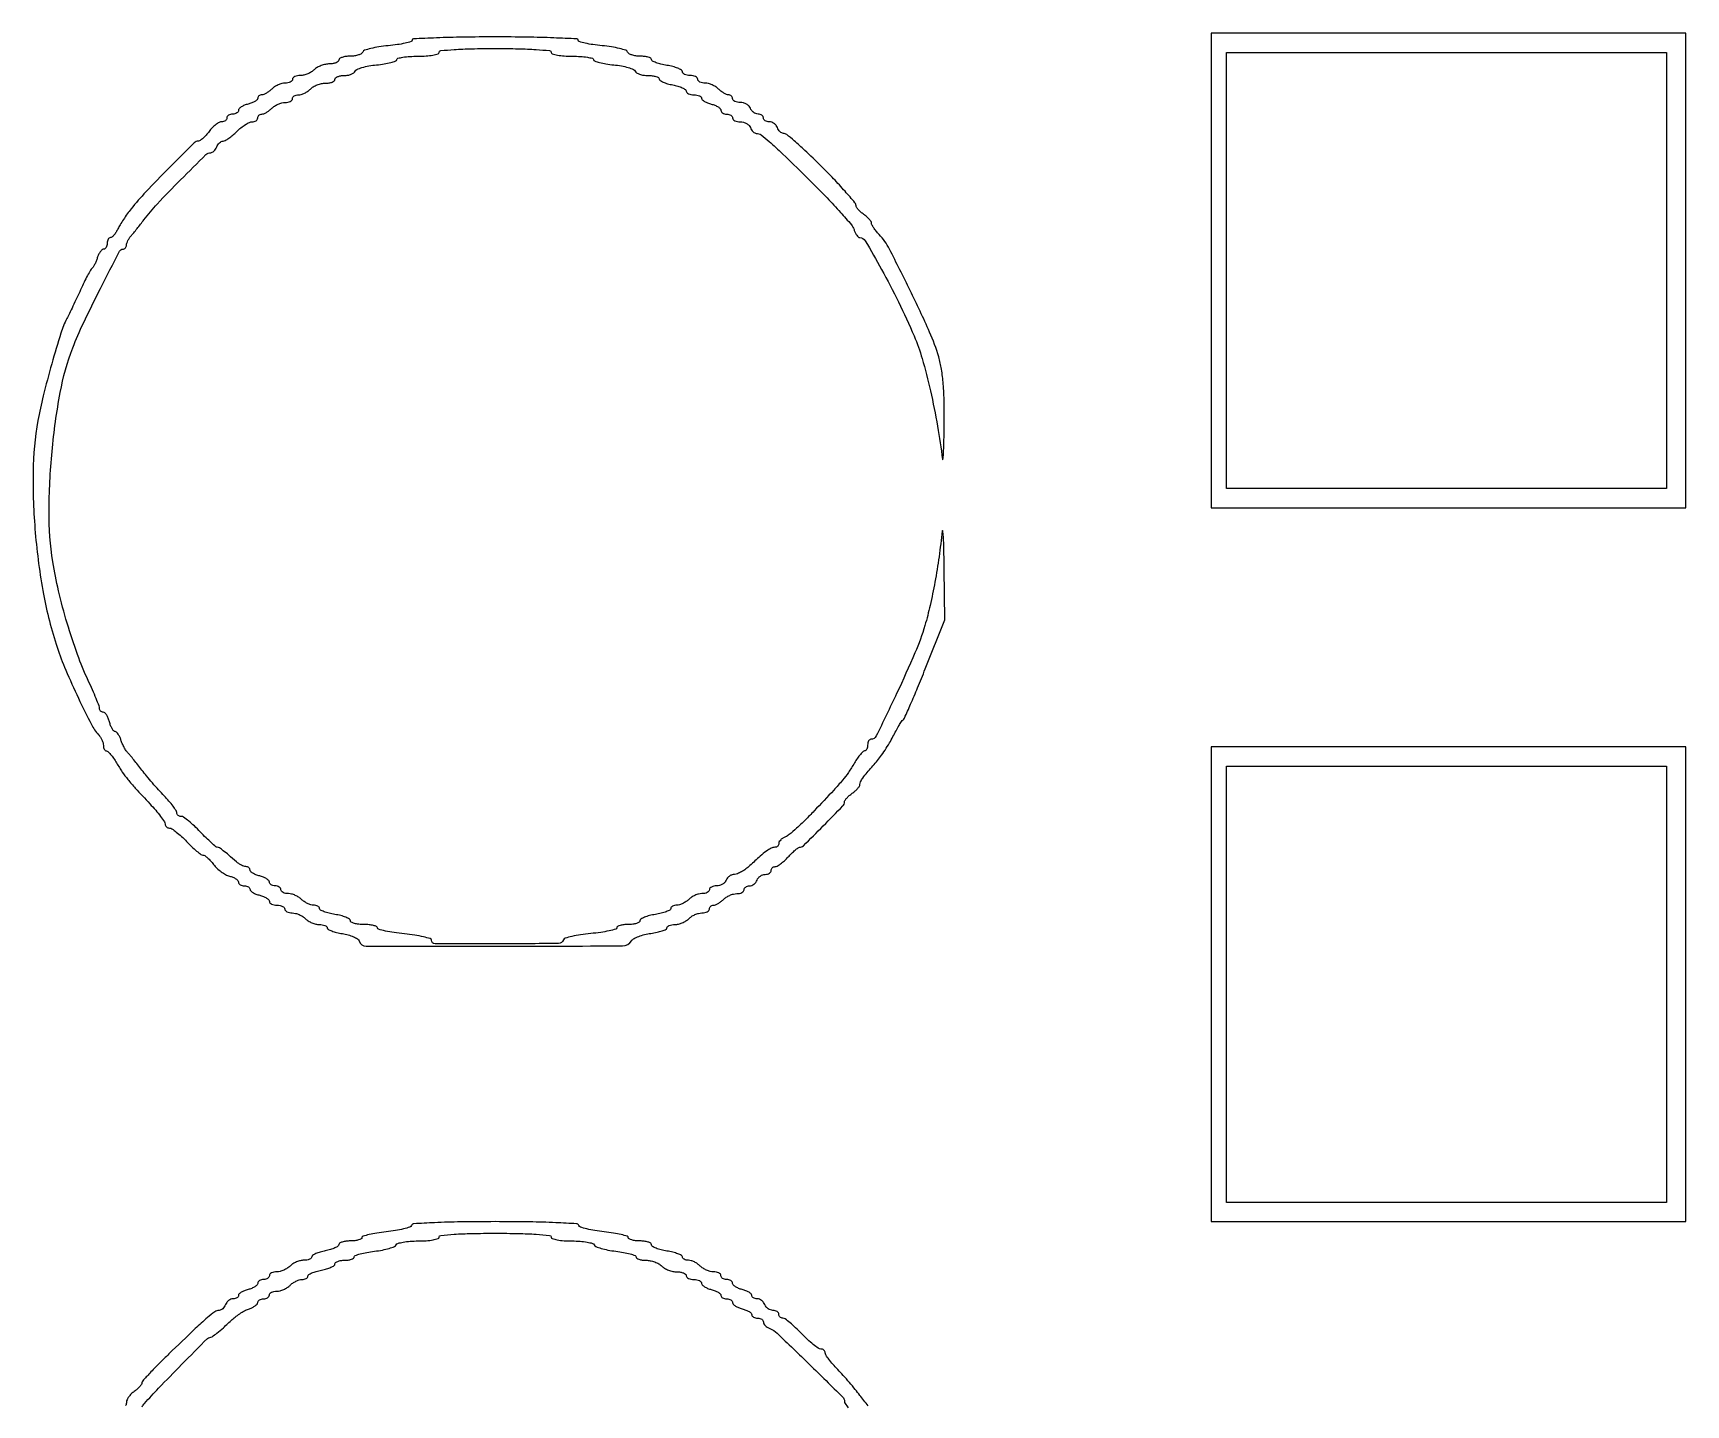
# Model space of a CAD drawing. Extents: x 8 to 208, y 14 to 271.
# Drawn here: x 163.85 to 200.08, y 241.15 to 271.23 of the extents above; entities that cross this region are included whole.
import ezdxf

# ---------------------------------------------------------------- set-up
doc = ezdxf.new("R2010")
doc.units = 0
doc.header["$MEASUREMENT"] = 0

msp = doc.modelspace()

# ---------------------------------------------------------------- linework, layer by layer
msp.add_lwpolyline([(172.161, 271.07015, -0.331854), (172.13799, 271.0393, -0.016001), (172.006296, 271.004672, -0.020801), (171.836236, 270.973106, -0.012875), (171.634348, 270.949545, 0.015518), (171.430367, 270.924646, 0.022877), (171.2535, 270.889117, 0.019598), (171.115415, 270.848935, 0.235906), (171.077398, 270.810895, -0.18331), (171.048859, 270.775914, -0.051756), (170.983517, 270.7467, -0.044796), (170.897031, 270.726679, -0.034502), (170.80035, 270.72, 0.032551), (170.705829, 270.71384, 0.050076), (170.626083, 270.695149, 0.064635), (170.570978, 270.667889, 0.250638), (170.5536, 270.6354, -0.22187), (170.538487, 270.603018, -0.076865), (170.493247, 270.575651, -0.058452), (170.426816, 270.556991, -0.039287), (170.348143, 270.5508, 0.052818), (170.260172, 270.541481, 0.038434), (170.165762, 270.513523, 0.039096), (170.079321, 270.472523, 0.066186), (170.015786, 270.4239, -0.058077), (169.954372, 270.375307, -0.038951), (169.874685, 270.334277, -0.03907), (169.790023, 270.306265, -0.06043), (169.713643, 270.297, 0.04631), (169.646569, 270.290774, 0.06626), (169.589878, 270.272149, 0.086348), (169.551618, 270.244718, 0.196601), (169.5384, 270.2124, -0.185417), (169.525997, 270.180102, -0.090018), (169.490473, 270.152651, -0.069864), (169.437677, 270.134044, -0.049879), (169.375243, 270.1278, 0.064082), (169.303507, 270.118568, 0.039128), (169.222736, 270.090523, 0.038656), (169.145736, 270.049484, 0.054664), (169.085186, 270.0009, -0.032161), (169.029938, 269.952337, -0.032192), (168.968936, 269.911277, -0.03396), (168.911187, 269.882652, -0.098387), (168.867643, 269.874, 0.081813), (168.833023, 269.868297, 0.092138), (168.803626, 269.851843, 0.100672), (168.783971, 269.827341, 0.119417), (168.777, 269.798571, -0.208396), (168.762781, 269.765938, -0.050787), (168.714872, 269.729707, -0.043524), (168.646483, 269.695908, -0.031538), (168.5655, 269.67006, 0.034719), (168.484531, 269.643647, 0.046776), (168.416128, 269.608192, 0.05533), (168.368584, 269.569568, 0.196992), (168.354, 269.533988, -0.150892), (168.344226, 269.502339, -0.098464), (168.316723, 269.475378, -0.081496), (168.275618, 269.457193, -0.063559), (168.2271, 269.451, 0.064853), (168.178586, 269.444681, 0.082425), (168.137477, 269.426149, 0.098894), (168.109977, 269.398663, 0.148195), (168.1002, 269.3664, -0.134931), (168.091332, 269.334139, -0.100401), (168.066404, 269.306651, -0.086982), (168.029116, 269.288153, -0.071872), (167.98515, 269.2818, 0.127034), (167.930149, 269.267597, 0.038056), (167.85724, 269.219672, 0.035444), (167.780535, 269.151242, 0.031855), (167.71127, 269.0703, -0.020906), (167.644985, 268.989317, -0.026784), (167.577156, 268.920928, -0.026523), (167.516173, 268.871318, -0.158786), (167.477749, 268.8588, 0.197838), (167.38373, 268.820083, 0.001784), (166.833567, 268.270542, 0.006502), (166.324385, 267.744792, 0.019946), (165.998795, 267.370934, 0.013037), (165.916382, 267.262648, 0.010174), (165.832403, 267.140975, 0.010312), (165.758792, 267.024382, 0.024552), (165.710265, 266.93415, -0.028326), (165.670361, 266.861275, -0.03662), (165.625399, 266.799715, -0.039904), (165.581914, 266.75609, -0.178675), (165.54862, 266.7438, 0.173704), (165.521521, 266.734092, 0.093425), (165.498462, 266.706523, 0.073734), (165.482859, 266.665447, 0.054008), (165.4776, 266.6169, -0.060283), (165.471728, 266.568372, -0.079016), (165.454423, 266.527277, -0.097128), (165.428794, 266.49976, -0.15811), (165.398701, 266.49, 0.184026), (165.364259, 266.476879, 0.053676), (165.325529, 266.434085, 0.04609), (165.288937, 266.372513, 0.035417), (165.260399, 266.29965, -0.019446), (165.233406, 266.223677, -0.021671), (165.201442, 266.15279, -0.021628), (165.16923, 266.095227, -0.096865), (165.143114, 266.067, 0.105697), (165.112107, 266.032289, 0.006803), (165.046112, 265.912869, 0.009696), (164.971576, 265.766812, 0.007059), (164.894175, 265.6017, -0.002479), (164.81296, 265.424241, -0.002217), (164.726927, 265.240828, -0.002223), (164.648178, 265.076748, -0.006922), (164.593114, 264.9672, 0.044441), (164.46239, 264.649884, 0.006412), (164.262488, 263.977883, 0.007841), (164.074613, 263.273429, 0.017477), (163.95898, 262.730912, 0.040531), (163.853236, 261.60965, 0.024411), (163.901072, 260.274022, 0.024207), (164.081466, 258.925875, 0.035073), (164.380355, 257.762807, 0.020058), (164.569084, 257.264082, 0.009986), (164.845721, 256.647679, 0.007317), (165.13052, 256.067686, 0.071758), (165.28725, 255.845507, -0.046628), (165.327728, 255.793828, -0.036172), (165.361936, 255.731052, -0.037195), (165.385394, 255.667237, -0.069591), (165.393, 255.612857, 0.052943), (165.39791, 255.566618, 0.072767), (165.412493, 255.527502, 0.092627), (165.434036, 255.501233, 0.176605), (165.45936, 255.492, -0.198487), (165.493677, 255.477818, -0.022), (165.552294, 255.414013, -0.024114), (165.617639, 255.328205, -0.017264), (165.682546, 255.226514, 0.014197), (165.80862, 255.026294, 0.023373), (165.927617, 254.865492, 0.014972), (166.093523, 254.673936, 0.002765), (166.411534, 254.332052, -0.011429), (166.539877, 254.189189, -0.015687), (166.648174, 254.054631, -0.012363), (166.730791, 253.939293, -0.150333), (166.7466, 253.887902, 0.108135), (166.753939, 253.854366, 0.099651), (166.77473, 253.825821, 0.095565), (166.805802, 253.806681, 0.09063), (166.842361, 253.8, -0.149388), (166.894907, 253.783942, -0.018796), (166.992024, 253.713021, -0.020742), (167.103438, 253.617292, -0.015842), (167.21738, 253.5039, 0.013013), (167.330061, 253.390486, 0.017787), (167.437645, 253.294779, 0.014688), (167.530525, 253.222382, 0.159514), (167.575069, 253.2078, -0.153671), (167.614914, 253.195258, -0.028536), (167.675994, 253.147167, -0.02821), (167.74341, 253.080418, -0.022464), (167.808506, 253.001391, 0.042078), (167.882177, 252.918775, 0.032108), (167.975332, 252.84122, 0.032907), (168.072774, 252.779546, 0.063231), (168.158756, 252.745979, -0.037628), (168.23349, 252.72112, -0.049569), (168.296647, 252.686993, -0.058996), (168.340289, 252.649306, -0.187302), (168.354, 252.613988, 0.150892), (168.363774, 252.582339, 0.098464), (168.391277, 252.555378, 0.081496), (168.432382, 252.537193, 0.063559), (168.4809, 252.531, -0.057513), (168.529437, 252.525398, -0.076772), (168.570523, 252.508843, -0.095693), (168.598058, 252.484345, -0.16469), (168.6078, 252.455571, 0.208396), (168.622019, 252.422938, 0.050787), (168.669928, 252.386707, 0.043524), (168.738317, 252.352908, 0.031538), (168.8193, 252.32706, -0.034719), (168.900269, 252.300647, -0.046776), (168.968672, 252.265192, -0.05533), (169.016216, 252.226568, -0.196992), (169.0308, 252.190988, 0.194105), (169.043587, 252.159291, 0.087199), (169.080502, 252.132378, 0.067056), (169.135242, 252.114111, 0.047078), (169.2, 252.108, -0.048028), (169.264754, 252.101766, -0.068025), (169.319497, 252.083149, -0.088204), (169.356385, 252.055707, -0.191087), (169.3692, 252.0234, 0.185417), (169.381603, 251.991102, 0.090018), (169.417127, 251.963651, 0.069864), (169.469923, 251.945044, 0.049879), (169.532357, 251.9388, -0.064082), (169.604093, 251.929568, -0.039128), (169.684864, 251.901523, -0.038656), (169.761864, 251.860484, -0.054664), (169.822414, 251.8119, 0.058077), (169.883828, 251.763307, 0.038951), (169.963515, 251.722277, 0.03907), (170.048177, 251.694265, 0.06043), (170.124557, 251.685, -0.040201), (170.191657, 251.679596, -0.059522), (170.248322, 251.663325, -0.078283), (170.286855, 251.639446, -0.218317), (170.2998, 251.611213, 0.275871), (170.318768, 251.57945, 0.032175), (170.397121, 251.543538, 0.031324), (170.504155, 251.510099, 0.020408), (170.631105, 251.484447, -0.027432), (170.760533, 251.456398, -0.035179), (170.875454, 251.415928, -0.037857), (170.962856, 251.369913, -0.173938), (170.997694, 251.325585, 0.322174), (171.156295, 251.210965, 0.000874), (173.968799, 251.209005, 0.000973), (176.769931, 251.217399, 0.258585), (176.974076, 251.331865, -0.132227), (177.023442, 251.378241, -0.032238), (177.126033, 251.424895, -0.030805), (177.254711, 251.464806, -0.026464), (177.394007, 251.491054, 0.019345), (177.528361, 251.514396, 0.030088), (177.641613, 251.545844, 0.030222), (177.725018, 251.580269, 0.287264), (177.7446, 251.611539, -0.219023), (177.757534, 251.63965, -0.078003), (177.796078, 251.663421, -0.059309), (177.852743, 251.679621, -0.040018), (177.919843, 251.685, 0.06043), (177.996223, 251.694265, 0.03907), (178.080885, 251.722277, 0.038951), (178.160572, 251.763307, 0.058077), (178.221986, 251.8119, -0.054664), (178.282536, 251.860484, -0.038656), (178.359536, 251.901523, -0.039128), (178.440307, 251.929568, -0.064082), (178.512043, 251.9388, 0.049879), (178.574477, 251.945044, 0.069864), (178.627273, 251.963651, 0.090018), (178.662797, 251.991102, 0.185417), (178.6752, 252.0234, -0.106313), (178.682142, 252.055678, -0.099376), (178.701826, 252.083149, -0.096076), (178.73124, 252.101564, -0.09221), (178.765843, 252.108, 0.098387), (178.809387, 252.116652, 0.03396), (178.867136, 252.145277, 0.032192), (178.928138, 252.186337, 0.032161), (178.983386, 252.2349, -0.054664), (179.043936, 252.283484, -0.038656), (179.120936, 252.324523, -0.039128), (179.201707, 252.352568, -0.064082), (179.273443, 252.3618, 0.049879), (179.335877, 252.368044, 0.069864), (179.388673, 252.386651, 0.090018), (179.424197, 252.414102, 0.185417), (179.4366, 252.4464, -0.138107), (179.445684, 252.478661, -0.100138), (179.471218, 252.506149, -0.085896), (179.509409, 252.524656, -0.070083), (179.554449, 252.531, 0.096313), (179.60314, 252.540467, 0.06686), (179.651984, 252.568277, 0.064359), (179.69357, 252.609388, 0.074185), (179.720994, 252.6579, -0.081035), (179.749295, 252.706411, -0.065663), (179.793442, 252.747523, -0.06652), (179.846078, 252.775318, -0.088478), (179.899245, 252.7848, 0.063461), (179.948779, 252.791112, 0.081424), (179.990743, 252.809651, 0.09843), (180.018822, 252.837136, 0.151099), (180.0288, 252.8694, -0.103907), (180.035582, 252.901681, -0.098963), (180.054838, 252.929149, -0.096726), (180.083605, 252.947556, -0.094374), (180.11744, 252.954, 0.1354), (180.16366, 252.96675, 0.025178), (180.23762, 253.016128, 0.025344), (180.320546, 253.084528, 0.020757), (180.402091, 253.1655, -0.01183), (180.480819, 253.246518, -0.01651), (180.555222, 253.314872, -0.012895), (180.619313, 253.367152, -0.166118), (180.648138, 253.377, 0.197403), (180.736134, 253.41315, 0.002516), (181.170419, 253.84676, 0.002535), (181.60009, 254.28452, 0.195174), (181.6362, 254.373504, -0.15411), (181.646645, 254.406589, -0.030374), (181.685903, 254.4559, -0.029593), (181.740622, 254.509874, -0.023716), (181.8054, 254.5614, 0.024966), (181.870174, 254.613188, 0.030669), (181.924897, 254.667943, 0.031861), (181.963978, 254.718288, 0.150213), (181.9746, 254.752847, -0.116011), (181.989358, 254.815595, -0.040916), (182.03748, 254.895194, -0.019594), (182.132862, 255.016898, -0.002878), (182.336975, 255.254525, 0.022022), (182.424592, 255.3648, 0.011307), (182.524968, 255.510036, 0.011215), (182.621735, 255.664485, 0.016593), (182.69893, 255.804425, -0.007993), (182.76591, 255.930946, -0.010351), (182.831563, 256.044664, -0.008284), (182.889704, 256.137227, -0.086241), (182.92019, 256.169986, 0.126767), (182.952742, 256.21113, 0.001629), (183.086717, 256.516122, 0.004611), (183.238014, 256.872565, 0.002993), (183.40664, 257.287257), (183.8358, 258.361043), (183.822261, 259.485671, 0.002811), (183.814967, 259.898643, 0.007503), (183.803693, 260.192961, 0.026092), (183.790822, 260.314548, 0.877413), (183.778063, 260.3142, -0.009417), (183.708463, 259.746574, -0.009995), (183.618686, 259.193181, -0.010589), (183.513933, 258.681657, -0.01597), (183.399145, 258.2415, -0.029936), (183.181541, 257.639582, -0.008957), (182.779396, 256.750237, -0.002715), (182.331153, 255.81757, -0.286839), (182.216341, 255.7458, 0.170507), (182.188664, 255.736079, 0.094267), (182.165109, 255.708523, 0.074806), (182.149177, 255.667444, 0.055216), (182.1438, 255.6189, -0.05032), (182.138901, 255.570341, -0.070293), (182.124307, 255.529277, -0.090423), (182.102773, 255.501655, -0.184104), (182.07744, 255.492, 0.198487), (182.043123, 255.477818, 0.022), (181.984506, 255.414013, 0.024114), (181.919161, 255.328205, 0.017264), (181.854254, 255.226514, -0.015964), (181.721945, 255.01803, -0.025144), (181.59407, 254.84901, -0.01334), (181.402351, 254.632457, -0.001667), (180.972507, 254.175339, -0.008701), (180.775993, 253.974854, -0.011), (180.587125, 253.796777, -0.009197), (180.423822, 253.654814, -0.08289), (180.342459, 253.606944, 0.048994), (180.2872, 253.579269, 0.054305), (180.240435, 253.542163, 0.061566), (180.208479, 253.50171, 0.137255), (180.198, 253.464255, -0.10011), (180.191265, 253.430957, -0.09819), (180.1721, 253.402631, -0.097689), (180.14348, 253.383658, -0.097977), (180.109829, 253.377, 0.119072), (180.030824, 253.357915, 0.040004), (179.929236, 253.295067, 0.023791), (179.787477, 253.180066, 0.005672), (179.563272, 252.97515, -0.029463), (179.475529, 252.902301, -0.029964), (179.380306, 252.840715, -0.031406), (179.29139, 252.797611, -0.097458), (179.22629, 252.7848, 0.086156), (179.171654, 252.775315, 0.066311), (179.117772, 252.747523, 0.065976), (179.072782, 252.706411, 0.08325), (179.044194, 252.6579, -0.098143), (179.013633, 252.609379, -0.066864), (178.962758, 252.568277, -0.064008), (178.900211, 252.540482, -0.07271), (178.835349, 252.531, 0.050854), (178.774069, 252.524751, 0.070807), (178.722244, 252.506149, 0.0909), (178.687396, 252.478693, 0.182536), (178.6752, 252.4464, -0.185417), (178.662797, 252.414102, -0.090018), (178.627273, 252.386651, -0.069864), (178.574477, 252.368044, -0.049879), (178.512043, 252.3618, 0.064082), (178.440307, 252.352568, 0.039128), (178.359536, 252.324523, 0.038656), (178.282536, 252.283484, 0.054664), (178.221986, 252.2349, -0.045706), (178.163624, 252.186333, -0.037117), (178.093311, 252.145277, -0.03846), (178.022226, 252.117097, -0.075276), (177.962143, 252.108, 0.053542), (177.911282, 252.102538, 0.073314), (177.868252, 252.086325, 0.093082), (177.839364, 252.062369, 0.174963), (177.8292, 252.034213, -0.277998), (177.810031, 252.0024, -0.031218), (177.729795, 251.966205, -0.030734), (177.620472, 251.932398, -0.019977), (177.4908, 251.906313, 0.022653), (177.361145, 251.879509, 0.034344), (177.251805, 251.843538, 0.037096), (177.17275, 251.804307, 0.264949), (177.1524, 251.7686, -0.256759), (177.134735, 251.736467, -0.061898), (177.077846, 251.709558, -0.048354), (176.995829, 251.691082, -0.031244), (176.8986, 251.685, 0.026969), (176.80135, 251.679751, 0.042503), (176.719354, 251.663742, 0.052178), (176.661617, 251.640546, 0.277973), (176.6448, 251.612634, -0.336731), (176.621376, 251.581796, -0.013709), (176.477176, 251.545872, -0.019115), (176.29292, 251.512626, -0.011795), (176.074166, 251.48698, 0.01351), (175.853434, 251.460336, 0.02025), (175.662749, 251.424129, 0.015911), (175.512281, 251.384108, 0.243994), (175.474916, 251.347847, -0.320261), (175.366554, 251.268977, -0.001771), (174.015545, 251.261214, -0.001686), (172.662324, 251.262797, -0.412884), (172.584, 251.341477, 0.331874), (172.558711, 251.375382, 0.015095), (172.410041, 251.41475, 0.020145), (172.218816, 251.451207, 0.012471), (171.9918, 251.479309, -0.011557), (171.764778, 251.50699, -0.018728), (171.573559, 251.542161, -0.013202), (171.423546, 251.579787, -0.33657), (171.3996, 251.611331, 0.296495), (171.381056, 251.639854, 0.043527), (171.312621, 251.66336, 0.0375), (171.216977, 251.679668, 0.023483), (171.1035, 251.685, -0.026701), (170.99004, 251.691063, -0.042124), (170.894379, 251.709558, -0.051531), (170.826947, 251.736346, -0.279365), (170.8074, 251.7686, 0.264949), (170.78705, 251.804307, 0.037096), (170.707995, 251.843538, 0.034344), (170.598655, 251.879509, 0.022653), (170.469, 251.906313, -0.019977), (170.339328, 251.932398, -0.030734), (170.230005, 251.966205, -0.031218), (170.149769, 252.0024, -0.277998), (170.1306, 252.034213, 0.174963), (170.120436, 252.062369, 0.093082), (170.091548, 252.086325, 0.073314), (170.048518, 252.102538, 0.053542), (169.997657, 252.108, -0.075276), (169.937574, 252.117097, -0.03846), (169.866489, 252.145277, -0.037117), (169.796176, 252.186333, -0.045706), (169.737814, 252.2349, 0.054664), (169.677264, 252.283484, 0.038656), (169.600264, 252.324523, 0.039128), (169.519493, 252.352568, 0.064082), (169.447757, 252.3618, -0.049879), (169.385323, 252.368044, -0.069864), (169.332527, 252.386651, -0.090018), (169.297003, 252.414102, -0.185417), (169.2846, 252.4464, 0.148195), (169.274823, 252.478663, 0.098894), (169.247323, 252.506149, 0.082425), (169.206214, 252.524681, 0.064853), (169.1577, 252.531, -0.063559), (169.109182, 252.537193, -0.081496), (169.068077, 252.555378, -0.098464), (169.040574, 252.582339, -0.150892), (169.0308, 252.613988, 0.196992), (169.016216, 252.649568, 0.05533), (168.968672, 252.688192, 0.046776), (168.900269, 252.723647, 0.034719), (168.8193, 252.75006, -0.031538), (168.738317, 252.775908, -0.043524), (168.669928, 252.809707, -0.050787), (168.622019, 252.845938, -0.208396), (168.6078, 252.878571, 0.119417), (168.600829, 252.907341, 0.100672), (168.581174, 252.931843, 0.092138), (168.551777, 252.948297, 0.081813), (168.517157, 252.954, -0.084532), (168.474137, 252.961326, -0.032997), (168.418501, 252.985064, -0.031499), (168.360403, 253.01928, -0.033968), (168.308593, 253.05975, 0.005086), (168.139398, 253.208404, 0.015861), (168.021392, 253.303631, 0.019267), (167.9359, 253.36322, 0.143521), (167.888882, 253.377, -0.180813), (167.858389, 253.3884, -0.005931), (167.759531, 253.476405, -0.010651), (167.644637, 253.585726, -0.007129), (167.51771, 253.7154, 0.014052), (167.387289, 253.845005, 0.018875), (167.261661, 253.954395, 0.016223), (167.152891, 254.036436, 0.154662), (167.098099, 254.0538, -0.083666), (167.060788, 254.060087, -0.092943), (167.029099, 254.078199, -0.10054), (167.007908, 254.105179, -0.116876), (167.0004, 254.136861, 0.146167), (166.986327, 254.183972, 0.015388), (166.919633, 254.279126, 0.018003), (166.830752, 254.389464, 0.013509), (166.72545, 254.504528, -0.008701), (166.604781, 254.633866, -0.005591), (166.469138, 254.787849, -0.005619), (166.339717, 254.941586, -0.010494), (166.239, 255.069365, 0.004452), (166.151089, 255.183712, 0.004559), (166.061843, 255.295565, 0.004425), (165.982647, 255.391243, 0.019045), (165.932911, 255.445893, -0.048149), (165.89243, 255.49593, -0.021473), (165.848729, 255.56866, -0.02102), (165.808742, 255.65017, -0.026686), (165.77916, 255.728596, 0.031854), (165.751397, 255.799962, 0.042591), (165.716894, 255.860244, 0.048902), (165.681111, 255.902496, 0.195011), (165.65027, 255.915, -0.217563), (165.619873, 255.928884, -0.046989), (165.585432, 255.977128, -0.040934), (165.552885, 256.045506, -0.029141), (165.52746, 256.1265, 0.034719), (165.501047, 256.207469, 0.046776), (165.465592, 256.275872, 0.05533), (165.426968, 256.323416, 0.196992), (165.391388, 256.338, -0.100744), (165.359719, 256.344446, -0.09833), (165.332778, 256.362785, -0.097534), (165.31473, 256.390172, -0.097359), (165.3084, 256.422374, 0.09076), (165.298344, 256.477314, 0.005243), (165.235805, 256.63735, 0.007836), (165.155936, 256.826949, 0.005672), (165.06127, 257.035724, -0.02271), (164.825988, 257.60545, -0.014122), (164.599865, 258.292427, -0.01403), (164.410136, 259.000831, -0.020235), (164.285622, 259.6374, -0.03908), (164.203787, 260.732683, -0.022437), (164.267904, 262.056106, -0.02247), (164.447351, 263.346209, -0.045858), (164.72455, 264.329446, -0.019365), (164.954487, 264.865553, -0.006494), (165.330415, 265.630298, -0.00142), (165.746651, 266.444238, -0.280865), (165.821691, 266.49, 0.114116), (165.851791, 266.496961, 0.100333), (165.87742, 266.516626, 0.093798), (165.894619, 266.54603, 0.085761), (165.9006, 266.580643, -0.084362), (165.907919, 266.623715, -0.032771), (165.931664, 266.679539, -0.031293), (165.965879, 266.737901, -0.033709), (166.00635, 266.790024, 0.009572), (166.058478, 266.85086, 0.0034), (166.130738, 266.93976, 0.003372), (166.208768, 267.038458, 0.003967), (166.2813, 267.133023, -0.027203), (166.573382, 267.479265, -0.00691), (167.084797, 268.007771, -0.002166), (167.640962, 268.562027, -0.19734), (167.745602, 268.605, 0.1295), (167.78083, 268.61428, 0.063304), (167.81831, 268.642277, 0.056425), (167.852225, 268.683365, 0.052778), (167.876994, 268.7319, -0.057995), (167.902397, 268.780427, -0.058966), (167.938146, 268.821523, -0.065038), (167.978336, 268.849445, -0.119892), (168.01679, 268.8588, 0.129561), (168.064824, 268.871459, 0.023665), (168.143258, 268.920928, 0.024048), (168.231736, 268.989328, 0.019806), (168.319391, 269.0703, -0.026475), (168.409399, 269.15125, -0.028952), (168.50491, 269.219672, -0.030148), (168.592618, 269.267983, -0.111254), (168.653945, 269.2818, 0.066978), (168.700984, 269.288129, 0.083889), (168.740853, 269.306651, 0.099491), (168.767516, 269.334138, 0.143944), (168.777, 269.3664, -0.106313), (168.783942, 269.398678, -0.099376), (168.803626, 269.426149, -0.096076), (168.83304, 269.444564, -0.09221), (168.867643, 269.451, 0.098387), (168.911187, 269.459652, 0.03396), (168.968936, 269.488277, 0.032192), (169.029938, 269.529337, 0.032161), (169.085186, 269.5779, -0.054664), (169.145736, 269.626484, -0.038656), (169.222736, 269.667523, -0.039128), (169.303507, 269.695568, -0.064082), (169.375243, 269.7048, 0.049879), (169.437677, 269.711044, 0.069864), (169.490473, 269.729651, 0.090018), (169.525997, 269.757102, 0.185417), (169.5384, 269.7894, -0.154765), (169.548632, 269.821665, -0.09778), (169.577452, 269.849149, -0.080164), (169.620509, 269.867696, -0.061768), (169.671343, 269.874, 0.075276), (169.731426, 269.883097, 0.03846), (169.802511, 269.911277, 0.037117), (169.872824, 269.952333, 0.045706), (169.931186, 270.0009, -0.066186), (169.994721, 270.049523, -0.039096), (170.081162, 270.090523, -0.038434), (170.175572, 270.118481, -0.052818), (170.263543, 270.1278, 0.039287), (170.342216, 270.133991, 0.058452), (170.408647, 270.152651, 0.076865), (170.453887, 270.180018, 0.22187), (170.469, 270.2124, -0.221088), (170.484053, 270.244779, -0.077179), (170.529057, 270.272149, -0.058687), (170.595164, 270.290808, -0.039486), (170.67345, 270.297, 0.043642), (170.754025, 270.304046, 0.052325), (170.827177, 270.325003, 0.060741), (170.882841, 270.355767, 0.156974), (170.909677, 270.39233, -0.218178), (170.946609, 270.431865, -0.026558), (171.061537, 270.472092, -0.027572), (171.210949, 270.506833, -0.019386), (171.382027, 270.529994, 0.015596), (171.550899, 270.551553, 0.024915), (171.693182, 270.581581, 0.022054), (171.800769, 270.615087, 0.316138), (171.8226, 270.646164, -0.344637), (171.845285, 270.675166, -0.02147), (171.959282, 270.698311, -0.024435), (172.109522, 270.714678, -0.014915), (172.2879, 270.72, 0.017105), (172.466266, 270.726104, 0.027868), (172.616518, 270.744851, 0.026982), (172.728491, 270.771519, 0.332234), (172.7532, 270.8046, -0.386182), (172.787363, 270.842235, -0.006948), (173.081025, 270.866591, -0.012022), (173.466239, 270.883866, -0.005192), (173.9799, 270.8892, -0.005192), (174.493561, 270.883866, -0.012022), (174.878775, 270.866591, -0.006948), (175.172437, 270.842235, -0.386182), (175.2066, 270.8046, 0.332234), (175.231309, 270.771519, 0.026982), (175.343282, 270.744851, 0.027868), (175.493534, 270.726104, 0.017105), (175.6719, 270.72, -0.014915), (175.850278, 270.714678, -0.024435), (176.000518, 270.698311, -0.02147), (176.114515, 270.675166, -0.344637), (176.1372, 270.646164, 0.316138), (176.159031, 270.615087, 0.022054), (176.266618, 270.581581, 0.024915), (176.408901, 270.551553, 0.015596), (176.577773, 270.529994, -0.019386), (176.748851, 270.506833, -0.027572), (176.898263, 270.472092, -0.026558), (177.013191, 270.431865, -0.218178), (177.050123, 270.39233, 0.178003), (177.079409, 270.355672, 0.053713), (177.145048, 270.325003, 0.046307), (177.231866, 270.304013, 0.036184), (177.32865, 270.297, -0.028856), (177.42319, 270.291539, -0.045124), (177.502917, 270.274914, -0.056603), (177.558653, 270.250766, -0.268395), (177.5754, 270.221815, 0.256887), (177.593296, 270.189281, 0.037322), (177.662379, 270.152399, 0.034546), (177.75806, 270.117828, 0.023055), (177.8715, 270.091082, -0.02478), (177.98493, 270.063924, -0.036741), (178.080621, 270.028125, -0.040853), (178.149157, 269.989509, -0.248969), (178.1676, 269.954767, 0.198381), (178.180344, 269.92391, 0.08573), (178.217302, 269.897725, 0.065694), (178.272036, 269.879941, 0.045771), (178.3368, 269.874, -0.042643), (178.401576, 269.868465, -0.062301), (178.456298, 269.851843, -0.081793), (178.493379, 269.827411, -0.209225), (178.506, 269.798571, 0.208396), (178.520219, 269.765938, 0.050787), (178.568128, 269.729707, 0.043524), (178.636517, 269.695908, 0.031538), (178.7175, 269.67006, -0.034719), (178.798469, 269.643647, -0.046776), (178.866872, 269.608192, -0.05533), (178.914416, 269.569568, -0.196992), (178.929, 269.533988, 0.150892), (178.938774, 269.502339, 0.098464), (178.966277, 269.475378, 0.081496), (179.007382, 269.457193, 0.063559), (179.0559, 269.451, -0.064853), (179.104414, 269.444681, -0.082425), (179.145523, 269.426149, -0.098894), (179.173023, 269.398663, -0.148195), (179.1828, 269.3664, 0.193529), (179.195793, 269.334088, 0.087393), (179.233282, 269.306651, 0.067241), (179.288881, 269.288031, 0.047258), (179.354655, 269.2818, -0.068006), (179.423994, 269.272325, -0.06271), (179.490332, 269.244523, -0.06668), (179.543799, 269.20343, -0.104363), (179.575206, 269.1549, 0.050543), (179.599704, 269.106361, 0.055202), (179.632839, 269.065277, 0.06233), (179.669169, 269.037238, 0.133995), (179.703022, 269.028, -0.157432), (179.810639, 268.993254, -0.024698), (179.987025, 268.852364, -0.012313), (180.27835, 268.582055, -0.001414), (180.916948, 267.95604, -0.006511), (181.255347, 267.613625, -0.008962), (181.549764, 267.296673, -0.006174), (181.786995, 267.025253, -0.099982), (181.845577, 266.91969, 0.033532), (181.872032, 266.852356, 0.044218), (181.905348, 266.795468, 0.051135), (181.940199, 266.75576, 0.18928), (181.970659, 266.7438, -0.266946), (182.092539, 266.673737, -0.005641), (182.448291, 266.04669, -0.012582), (182.819457, 265.333083, -0.011804), (183.162624, 264.5865, -0.032901), (183.338695, 264.091065, -0.012712), (183.519345, 263.384359, -0.012557), (183.676351, 262.608736, -0.015537), (183.781782, 261.8793, 0.878984), (183.793708, 261.879107, 0.022743), (183.805751, 261.999971, 0.007469), (183.81629, 262.27078, 0.002886), (183.823124, 262.646495, 0.008235), (183.821143, 263.134989, 0.015063), (183.800977, 263.532823, 0.018383), (183.762399, 263.859534, 0.03163), (183.703281, 264.126995, 0.03553), (183.502856, 264.672999, 0.007673), (183.075707, 265.584616, 0.005826), (182.621118, 266.490321, 0.068404), (182.394407, 266.812338, -0.017889), (182.330848, 266.885652, -0.021989), (182.277165, 266.958587, -0.021105), (182.238071, 267.022588, -0.127212), (182.2284, 267.059986, 0.150248), (182.21778, 267.094531, 0.031847), (182.178698, 267.144867, 0.030659), (182.123974, 267.199615, 0.024955), (182.0592, 267.2514, -0.024872), (181.994426, 267.303168, -0.030589), (181.939702, 267.357864, -0.031751), (181.900609, 267.408131, -0.150502), (181.89, 267.442578, 0.178355), (181.865626, 267.508736, 0.004317), (181.648353, 267.759161, 0.009523), (181.396739, 268.03345, 0.008485), (181.125159, 268.3089, 0.003169), (180.766571, 268.656032, 0.011758), (180.534087, 268.868018, 0.012588), (180.370831, 269.00293, 0.167915), (180.298286, 269.028, -0.130128), (180.263254, 269.037274, -0.063173), (180.225939, 269.065277, -0.056255), (180.192136, 269.106364, -0.052458), (180.167406, 269.1549, 0.081035), (180.139105, 269.203411, 0.065663), (180.094958, 269.244523, 0.06652), (180.042322, 269.272318, 0.088478), (179.989155, 269.2818, -0.063461), (179.939621, 269.288112, -0.081424), (179.897657, 269.306651, -0.09843), (179.869578, 269.334136, -0.151099), (179.8596, 269.3664, 0.138107), (179.850516, 269.398661, 0.100138), (179.824982, 269.426149, 0.085896), (179.786791, 269.444656, 0.070083), (179.741751, 269.451, -0.096313), (179.69306, 269.460467, -0.06686), (179.644216, 269.488277, -0.064359), (179.60263, 269.529388, -0.074185), (179.575206, 269.5779, 0.104363), (179.543799, 269.62643, 0.06668), (179.490332, 269.667523, 0.06271), (179.423994, 269.695325, 0.068006), (179.354655, 269.7048, -0.047258), (179.288881, 269.711031, -0.067241), (179.233282, 269.729651, -0.087393), (179.195793, 269.757088, -0.193529), (179.1828, 269.7894, 0.106313), (179.175858, 269.821678, 0.099376), (179.156174, 269.849149, 0.096076), (179.12676, 269.867564, 0.09221), (179.092157, 269.874, -0.098387), (179.048613, 269.882652, -0.03396), (178.990864, 269.911277, -0.032192), (178.929862, 269.952337, -0.032161), (178.874614, 270.0009, 0.054664), (178.814064, 270.049484, 0.038656), (178.737064, 270.090523, 0.039128), (178.656293, 270.118568, 0.064082), (178.584557, 270.1278, -0.049879), (178.522123, 270.134044, -0.069864), (178.469327, 270.152651, -0.090018), (178.433803, 270.180102, -0.185417), (178.4214, 270.2124, 0.191087), (178.408585, 270.244707, 0.088204), (178.371697, 270.272149, 0.068025), (178.316954, 270.290766, 0.048028), (178.2522, 270.297, -0.047439), (178.187443, 270.303158, -0.067426), (178.132702, 270.321558, -0.087586), (178.095798, 270.348671, -0.192951), (178.083, 270.3806, 0.264949), (178.06265, 270.416307, 0.037096), (177.983595, 270.455538, 0.034344), (177.874255, 270.491509, 0.022653), (177.7446, 270.518313, -0.019977), (177.614928, 270.544398, -0.030734), (177.505605, 270.578205, -0.031218), (177.425369, 270.6144, -0.277998), (177.4062, 270.646213, 0.271135), (177.389562, 270.674639, 0.055342), (177.333717, 270.698325, 0.044371), (177.253992, 270.714643, 0.028309), (177.15945, 270.72, -0.034502), (177.062769, 270.726679, -0.044796), (176.976283, 270.7467, -0.051756), (176.910941, 270.775914, -0.18331), (176.882402, 270.810895, 0.235906), (176.844385, 270.848935, 0.019598), (176.7063, 270.889117, 0.022877), (176.529433, 270.924646, 0.015518), (176.325452, 270.949545, -0.012875), (176.123564, 270.973106, -0.020801), (175.953504, 271.004672, -0.016001), (175.82181, 271.0393, -0.331854), (175.7988, 271.07015, 0.400717), (175.770546, 271.099743, 0.001567), (175.264498, 271.1216, 0.006254), (174.677348, 271.137764, 0.003754), (173.9799, 271.143, 0.003754), (173.282452, 271.137764, 0.006254), (172.695302, 271.1216, 0.001567), (172.189254, 271.099743, 0.400717)], format="xyb", close=True)
for points in [[(189.6732, 266.0247), (189.6732, 260.8218), (194.8761, 260.8218), (200.079, 260.8218), (200.079, 266.0247), (200.079, 271.2276), (194.8761, 271.2276), (189.6732, 271.2276)], [(199.656, 266.0247), (199.656, 261.2448), (194.8338, 261.2448), (190.0116, 261.2448), (190.0116, 266.0247), (190.0116, 270.8046), (194.8338, 270.8046), (199.656, 270.8046)], [(189.6732, 250.3737), (189.6732, 245.1708), (194.8761, 245.1708), (200.079, 245.1708), (200.079, 250.3737), (200.079, 255.5766), (194.8761, 255.5766), (189.6732, 255.5766)], [(199.656, 250.3737), (199.656, 245.5938), (194.8338, 245.5938), (190.0116, 245.5938), (190.0116, 250.3737), (190.0116, 255.1536), (194.8338, 255.1536), (199.656, 255.1536)]]:
    msp.add_lwpolyline(points, close=True)
for points in [[(182.155036, 241.133957, -0.004851), (182.063331, 241.248268, -0.004969), (181.9746, 241.363435, 0.010494), (181.873883, 241.491214, 0.005619), (181.744462, 241.644951, 0.005591), (181.608819, 241.798934, 0.008701), (181.48815, 241.928272, -0.013509), (181.382848, 242.043336, -0.018003), (181.293967, 242.153674, -0.015388), (181.227273, 242.248828, -0.146167), (181.2132, 242.295939, 0.116876), (181.205692, 242.327621, 0.10054), (181.184501, 242.354601, 0.092943), (181.152812, 242.372713, 0.083666), (181.115501, 242.379, -0.154662), (181.060709, 242.396364, -0.016223), (180.951939, 242.478405, -0.018875), (180.826311, 242.587795, -0.014052), (180.69589, 242.7174, 0.012673), (180.566173, 242.847018, 0.017386), (180.442692, 242.956395, 0.014177), (180.336213, 243.039339, 0.159695), (180.285989, 243.0558, -0.095097), (180.252404, 243.062246, -0.096931), (180.223847, 243.080651, -0.098816), (180.20473, 243.108118, -0.103124), (180.198, 243.1404, 0.151099), (180.188022, 243.172664, 0.09843), (180.159943, 243.200149, 0.081424), (180.117979, 243.218688, 0.063461), (180.068445, 243.225, -0.088478), (180.015278, 243.234482, -0.06652), (179.962642, 243.262277, -0.065663), (179.918495, 243.303389, -0.081035), (179.890194, 243.3519, 0.074185), (179.86277, 243.400412, 0.064359), (179.821184, 243.441523, 0.06686), (179.77234, 243.469333, 0.096313), (179.723649, 243.4788, -0.062143), (179.678587, 243.484422, -0.080447), (179.640418, 243.500957, -0.097932), (179.614872, 243.525462, -0.153941), (179.6058, 243.554229, 0.208396), (179.591581, 243.586862, 0.050787), (179.543672, 243.623093, 0.043524), (179.475283, 243.656892, 0.031538), (179.3943, 243.68274, -0.034719), (179.313331, 243.709153, -0.046776), (179.244928, 243.744608, -0.05533), (179.197384, 243.783232, -0.196992), (179.1828, 243.818812, 0.150892), (179.173026, 243.850461, 0.098464), (179.145523, 243.877422, 0.081496), (179.104418, 243.895607, 0.063559), (179.0559, 243.9018, -0.064853), (179.007386, 243.908119, -0.082425), (178.966277, 243.926651, -0.098894), (178.938777, 243.954137, -0.148195), (178.929, 243.9864, 0.185417), (178.916597, 244.018698, 0.090018), (178.881073, 244.046149, 0.069864), (178.828277, 244.064756, 0.049879), (178.765843, 244.071, -0.064082), (178.694107, 244.080232, -0.039128), (178.613336, 244.108277, -0.038656), (178.536336, 244.149316, -0.054664), (178.475786, 244.1979, 0.045706), (178.417424, 244.246467, 0.037117), (178.347111, 244.287523, 0.03846), (178.276026, 244.315703, 0.075276), (178.215943, 244.3248, -0.053542), (178.165082, 244.330262, -0.073314), (178.122052, 244.346475, -0.093082), (178.093164, 244.370431, -0.174963), (178.083, 244.398587, 0.277998), (178.063831, 244.4304, 0.031218), (177.983595, 244.466595, 0.030734), (177.874272, 244.500402, 0.019977), (177.7446, 244.526487, -0.022653), (177.614945, 244.553291, -0.034344), (177.505605, 244.589262, -0.037096), (177.42655, 244.628493, -0.264949), (177.4062, 244.6642, 0.256759), (177.388535, 244.696333, 0.061898), (177.331646, 244.723242, 0.048354), (177.249629, 244.741718, 0.031244), (177.1524, 244.7478, -0.027038), (177.05515, 244.753063, -0.0426), (176.973154, 244.769111, -0.052343), (176.915433, 244.792367, -0.277617), (176.8986, 244.820348, 0.328972), (176.875695, 244.851394, 0.015623), (176.74328, 244.887795, 0.020529), (176.572539, 244.921691, 0.012735), (176.36985, 244.948078, -0.014134), (176.165207, 244.975301, -0.020998), (175.988137, 245.011657, -0.017004), (175.848896, 245.05147, -0.237725), (175.8129, 245.08703, 0.305981), (175.763656, 245.124637, 0.003168), (175.308323, 245.148338, 0.007893), (174.734968, 245.165477, 0.003525), (173.9799, 245.1708, 0.003525), (173.224832, 245.165477, 0.007893), (172.651477, 245.148338, 0.003168), (172.196144, 245.124637, 0.305981), (172.1469, 245.08703, -0.237725), (172.110904, 245.05147, -0.017004), (171.971663, 245.011657, -0.020998), (171.794593, 244.975301, -0.014134), (171.58995, 244.948078, 0.012735), (171.387261, 244.921691, 0.020529), (171.21652, 244.887795, 0.015623), (171.084105, 244.851394, 0.328972), (171.0612, 244.820348, -0.277617), (171.044367, 244.792367, -0.052343), (170.986646, 244.769111, -0.0426), (170.90465, 244.753063, -0.027038), (170.8074, 244.7478, 0.030163), (170.710166, 244.741929, 0.046904), (170.628154, 244.724075, 0.059547), (170.571076, 244.698101, 0.261955), (170.5536, 244.667033, -0.248969), (170.535157, 244.632291, -0.040853), (170.466621, 244.593675, -0.036741), (170.37093, 244.557876, -0.02478), (170.2575, 244.530718, 0.023055), (170.14406, 244.503972, 0.034546), (170.048379, 244.469401, 0.037322), (169.979296, 244.432519, 0.256887), (169.9614, 244.399985, -0.215328), (169.948412, 244.371224, -0.079456), (169.909922, 244.346886, -0.060429), (169.853254, 244.330309, -0.040987), (169.786157, 244.3248, 0.06043), (169.709777, 244.315535, 0.03907), (169.625115, 244.287523, 0.038951), (169.545428, 244.246493, 0.058077), (169.484014, 244.1979, -0.054664), (169.423464, 244.149316, -0.038656), (169.346464, 244.108277, -0.039128), (169.265693, 244.080232, -0.064082), (169.193957, 244.071, 0.049879), (169.131523, 244.064756, 0.069864), (169.078727, 244.046149, 0.090018), (169.043203, 244.018698, 0.185417), (169.0308, 243.9864, -0.148195), (169.021023, 243.954137, -0.098894), (168.993523, 243.926651, -0.082425), (168.952414, 243.908119, -0.064853), (168.9039, 243.9018, 0.063559), (168.855382, 243.895607, 0.081496), (168.814277, 243.877422, 0.098464), (168.786774, 243.850461, 0.150892), (168.777, 243.818812, -0.196992), (168.762416, 243.783232, -0.05533), (168.714872, 243.744608, -0.046776), (168.646469, 243.709153, -0.034719), (168.5655, 243.68274, 0.031538), (168.484517, 243.656892, 0.043524), (168.416128, 243.623093, 0.050787), (168.368219, 243.586862, 0.208396), (168.354, 243.554229, -0.153941), (168.344928, 243.525462, -0.097932), (168.319382, 243.500957, -0.080447), (168.281213, 243.484422, -0.062143), (168.236151, 243.4788, 0.096313), (168.18746, 243.469333, 0.06686), (168.138616, 243.441523, 0.064359), (168.09703, 243.400412, 0.074185), (168.069606, 243.3519, -0.057487), (168.044265, 243.303372, -0.058737), (168.008696, 243.262277, -0.064899), (167.968771, 243.234349, -0.120778), (167.930632, 243.225, 0.156727), (167.835479, 243.194423, 0.022885), (167.674035, 243.067145, 0.011848), (167.407818, 242.825493, 0.001406), (166.83156, 242.273854, 0.005442), (166.60446, 242.050416, 0.008338), (166.413065, 241.851434, 0.00375), (166.255307, 241.679281, 0.185664), (166.239, 241.63688, -0.15346), (166.228524, 241.603552, -0.030625), (166.189297, 241.554071, -0.029773), (166.134577, 241.499969, -0.023922), (166.0698, 241.4484, 0.038332), (166.005058, 241.393741, 0.039803), (165.950302, 241.33048, 0.043072), (165.912372, 241.268307, 0.115942), (165.9006, 241.218224, -0.05848), (165.895742, 241.176833, -0.077571), (165.8814, 241.141791, -0.096228)], [(166.240198, 241.114633, -0.021083), (166.296577, 241.185136, -0.012266), (166.601045, 241.517763, -0.003156), (167.109072, 242.039516, -0.000459), (167.674892, 242.61228, -0.200259), (167.724071, 242.6328, 0.153804), (167.77558, 242.649029, 0.015215), (167.880851, 242.727548, 0.014457), (168.022588, 242.846981, 0.005222), (168.217188, 243.02451, -0.026402), (168.304661, 243.097771, -0.02005), (168.407617, 243.168863, -0.020421), (168.509861, 243.227865, -0.043835), (168.593815, 243.262861, 0.03668), (168.66393, 243.29092, 0.047109), (168.723189, 243.3271, 0.054921), (168.764278, 243.365532, 0.179143), (168.777, 243.399901, -0.15811), (168.78676, 243.429994, -0.097128), (168.814277, 243.455623, -0.079016), (168.855372, 243.472928, -0.060283), (168.9039, 243.4788, 0.064853), (168.952414, 243.485119, 0.082425), (168.993523, 243.503651, 0.098894), (169.021023, 243.531137, 0.148195), (169.0308, 243.5634, -0.185417), (169.043203, 243.595698, -0.090018), (169.078727, 243.623149, -0.069864), (169.131523, 243.641756, -0.049879), (169.193957, 243.648, 0.064082), (169.265693, 243.657232, 0.039128), (169.346464, 243.685277, 0.038656), (169.423464, 243.726316, 0.054664), (169.484014, 243.7749, -0.045706), (169.542376, 243.823467, -0.037117), (169.612689, 243.864523, -0.03846), (169.683774, 243.892703, -0.075276), (169.743857, 243.9018, 0.054601), (169.794714, 243.90737, 0.074264), (169.837748, 243.923886, 0.093846), (169.866623, 243.948298, 0.172123), (169.8768, 243.976985, -0.256887), (169.894696, 244.009519, -0.037322), (169.963779, 244.046401, -0.034546), (170.05946, 244.080972, -0.023055), (170.1729, 244.107718, 0.02478), (170.28633, 244.134876, 0.036741), (170.382021, 244.170675, 0.040853), (170.450557, 244.209291, 0.248969), (170.469, 244.244033, -0.233821), (170.484312, 244.274986, -0.071932), (170.531128, 244.301075, -0.054912), (170.599499, 244.318903, -0.036355), (170.6805, 244.3248, 0.03269), (170.761518, 244.330103, 0.050257), (170.829872, 244.34619, 0.064919), (170.877087, 244.369655, 0.249999), (170.892, 244.397616, -0.312545), (170.913587, 244.428777, -0.020928), (171.022318, 244.464477, -0.024186), (171.165593, 244.497574, -0.015196), (171.335636, 244.522974, 0.017178), (171.507677, 244.54937, 0.024752), (171.657389, 244.585386, 0.022451), (171.773425, 244.625193, 0.221961), (171.807986, 244.661658, -0.24931), (171.84341, 244.695353, -0.024166), (171.962876, 244.722496, -0.026178), (172.11729, 244.741544, -0.017601), (172.29495, 244.7478, 0.01737), (172.470611, 244.753904, 0.028279), (172.618589, 244.772651, 0.027663), (172.728643, 244.799335, 0.330727), (172.7532, 244.8324, -0.386182), (172.787363, 244.870035, -0.006948), (173.081025, 244.894391, -0.012022), (173.466239, 244.911666, -0.005192), (173.9799, 244.917, -0.005192), (174.493561, 244.911666, -0.012022), (174.878775, 244.894391, -0.006948), (175.172437, 244.870035, -0.386182), (175.2066, 244.8324, 0.330727), (175.231157, 244.799335, 0.027663), (175.341211, 244.772651, 0.028279), (175.489189, 244.753904, 0.01737), (175.66485, 244.7478, -0.017601), (175.84251, 244.741544, -0.026178), (175.996924, 244.722496, -0.024166), (176.11639, 244.695353, -0.24931), (176.151814, 244.661658, 0.221961), (176.186375, 244.625193, 0.022451), (176.302411, 244.585386, 0.024752), (176.452123, 244.54937, 0.017178), (176.624164, 244.522974, -0.015196), (176.794207, 244.497574, -0.024186), (176.937482, 244.464477, -0.020928), (177.046213, 244.428777, -0.312545), (177.0678, 244.397616, 0.254318), (177.083015, 244.369638, 0.062994), (177.131703, 244.34619, 0.049038), (177.202006, 244.330099, 0.031761), (177.285343, 244.3248, -0.050261), (177.377944, 244.315468, -0.038047), (177.476259, 244.287523, -0.038968), (177.565419, 244.246537, -0.069264), (177.629786, 244.1979, 0.066186), (177.693321, 244.149277, 0.039096), (177.779762, 244.108277, 0.038434), (177.874172, 244.080319, 0.052818), (177.962143, 244.071, -0.039287), (178.040816, 244.064809, -0.058452), (178.107247, 244.046149, -0.076865), (178.152487, 244.018782, -0.22187), (178.1676, 243.9864, 0.191087), (178.180415, 243.954093, 0.088204), (178.217302, 243.926651, 0.068025), (178.272046, 243.908034, 0.048028), (178.3368, 243.9018, -0.047078), (178.401558, 243.895689, -0.067056), (178.456298, 243.877422, -0.087199), (178.493213, 243.850509, -0.194105), (178.506, 243.818812, 0.196992), (178.520584, 243.783232, 0.05533), (178.568128, 243.744608, 0.046776), (178.636531, 243.709153, 0.034719), (178.7175, 243.68274, -0.031538), (178.798483, 243.656892, -0.043524), (178.866872, 243.623093, -0.050787), (178.914781, 243.586862, -0.208396), (178.929, 243.554229, 0.16469), (178.938742, 243.525455, 0.095693), (178.966277, 243.500957, 0.076772), (179.007363, 243.484402, 0.057513), (179.0559, 243.4788, -0.063559), (179.104418, 243.472607, -0.081496), (179.145523, 243.454422, -0.098464), (179.173026, 243.427461, -0.150892), (179.1828, 243.395812, 0.196992), (179.197384, 243.360232, 0.05533), (179.244928, 243.321608, 0.046776), (179.313331, 243.286153, 0.034719), (179.3943, 243.25974, -0.031538), (179.475283, 243.233892, -0.043524), (179.543672, 243.200093, -0.050787), (179.591581, 243.163862, -0.208396), (179.6058, 243.131229, 0.16469), (179.615542, 243.102455, 0.095693), (179.643077, 243.077957, 0.076772), (179.684163, 243.061402, 0.057513), (179.7327, 243.0558, -0.066987), (179.781208, 243.049272, -0.083896), (179.822323, 243.030169, -0.099493), (179.849819, 243.001819, -0.143927), (179.8596, 242.968545, 0.132471), (179.869653, 242.931266, 0.062671), (179.900101, 242.891379, 0.055619), (179.944741, 242.855096, 0.051287), (179.997477, 242.828381, -0.099857), (180.16141, 242.724352, -0.002023), (180.868719, 242.040465, -0.001157), (181.595093, 241.329151, -0.201034), (181.6362, 241.231043, 0.149759), (181.650428, 241.184605, 0.014253), (181.720494, 241.087106, 0.014152)]]:
    msp.add_lwpolyline(points, format="xyb")

doc.saveas('drawing.dxf')
